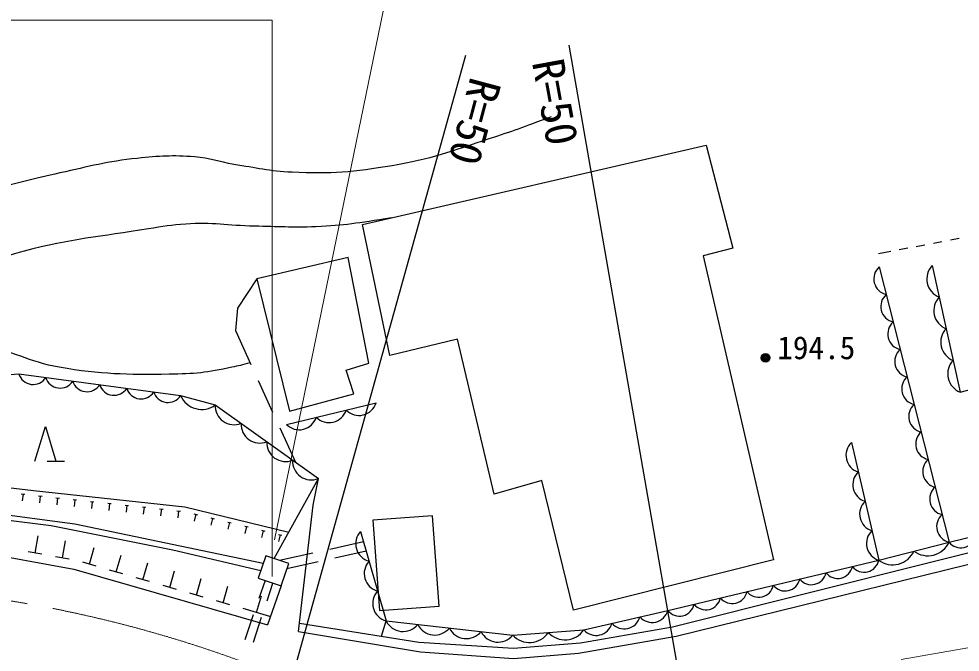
# Model space of a CAD drawing. Units: millimetres, scale not verified. Extents: x 40000 to 680000, y 20000 to 380000.
# Drawn here: x 396392 to 450515, y 277585 to 313983 of the extents above; entities that cross this region are included whole.
import ezdxf
from ezdxf.enums import TextEntityAlignment as Align

# ---------------------------------------------------------------- set-up
doc = ezdxf.new("R2010")
doc.units = ezdxf.units.MM
doc.header["$LTSCALE"] = 1000
doc.linetypes.add('CHAIN', pattern=[18.5, 12, -1.5, 3.5, -1.5])
for name, color, linetype, lineweight in [('M-BGD', 7, 'Continuous', 25), ('M-BMK', 2, 'CHAIN', 13), ('M-BMK-SRVR', 3, 'Continuous', 25), ('M-STR-HTXT', 7, 'Continuous', 13)]:
    doc.layers.add(name, color=color, linetype=linetype, lineweight=lineweight)
doc.styles.add('ＭＳ ゴシック', font='')
doc.styles.get('ＭＳ ゴシック').set_extended_font_data('MS Gothic')

msp = doc.modelspace()

# ---------------------------------------------------------------- linework, layer by layer
at = {"layer": 'M-BGD'}
for p, q in [((447993, 300907), (448484, 301002)), ((448975, 301096), (449466, 301190)), ((449957, 301284), (450448, 301378)), ((445815, 300490), (446520, 300625)), ((447011, 300719), (447502, 300813)), ((445863, 299726), (449877, 283911)), ((410069, 299047), (408957, 297351)), ((408957, 297351), (408846, 296072)), ((408846, 296072), (409740, 294111)), ((410154, 293201), (410984, 291380)), ((411773, 290674), (416938, 291910)), ((397317, 288558), (397917, 290558)), ((397917, 290558), (398517, 288558)), ((411398, 290470), (412292, 288509)), ((444265, 289635), (445836, 282873)), ((398017, 288558), (399017, 288558)), ((411082, 282963), (413615, 287564)), ((396534, 286685), (396733, 286661)), ((396633, 286673), (396585, 286276)), ((397527, 286570), (397726, 286548)), ((397627, 286559), (397584, 286161)), ((398522, 286463), (398721, 286442)), ((398621, 286452), (398579, 286055)), ((399516, 286356), (399715, 286335)), ((399616, 286346), (399573, 285948)), ((400510, 286250), (400709, 286228)), ((400610, 286239), (400567, 285841)), ((401505, 286143), (401704, 286122)), ((401604, 286132), (401561, 285735)), ((402499, 286037), (402698, 286015)), ((402598, 286026), (402556, 285628)), ((403493, 285930), (403692, 285909)), ((403593, 285919), (403550, 285522)), ((404488, 285823), (404686, 285802)), ((404587, 285813), (404544, 285415)), ((405482, 285717), (405681, 285695)), ((405581, 285706), (405539, 285308)), ((406463, 285534), (406657, 285487)), ((406560, 285510), (406466, 285121)), ((407435, 285298), (407629, 285251)), ((407532, 285274), (407437, 284885)), ((408406, 285062), (408601, 285015)), ((408504, 285038), (408409, 284650)), ((409378, 284826), (409573, 284779)), ((409475, 284802), (409381, 284414)), ((397323, 283283), (397499, 284267)), ((410350, 284590), (410544, 284543)), ((410447, 284566), (410353, 284178)), ((411322, 284354), (411516, 284307)), ((411419, 284331), (411325, 283942)), ((416037, 284525), (417505, 279379)), ((398898, 283001), (399074, 283986)), ((414278, 283514), (416202, 283945)), ((397717, 283213), (396929, 283354)), ((399292, 282931), (398504, 283072)), ((400454, 282638), (400731, 283599)), ((401991, 282194), (402269, 283155)), ((411378, 282864), (413302, 283295)), ((414569, 283006), (416356, 283406)), ((400838, 282527), (400070, 282749)), ((403529, 281750), (403806, 282711)), ((411807, 282386), (413594, 282787)), ((402376, 282083), (401607, 282305)), ((405066, 281307), (405343, 282267)), ((403913, 281639), (403144, 281861)), ((406603, 280863), (406880, 281824)), ((410547, 281704), (410193, 280667)), ((410668, 280539), (411005, 281551)), ((405450, 281196), (404682, 281418)), ((406987, 280752), (406219, 280974)), ((408140, 280419), (408418, 281380)), ((411476, 281394), (410689, 279153)), ((408525, 280308), (407756, 280530)), ((410062, 279865), (410339, 280825)), ((410831, 279643), (409293, 280087)), ((409870, 279721), (409386, 278301)), ((409878, 278167), (410352, 279590))]:
    msp.add_line(p, q, dxfattribs=at)
for points in [[(412465, 278771), (419485, 277608), (424837, 277227), (428575, 277524), (434182, 278502), (456779, 284068), (463235, 285767), (468842, 287467), (482731, 292013), (487361, 293160), (496111, 294605), (503799, 295030), (518496, 295584), (526609, 296774), (532343, 300002), (545595, 311387), (548801, 315303), (555311, 321575)], [(412522, 279257), (419398, 278169), (424838, 277815), (428694, 278115), (433968, 279034), (456613, 284720), (463679, 286482), (468640, 288108), (482545, 292660), (487225, 293819), (491358, 294547), (496125, 295128), (503781, 295660), (518467, 296141), (526536, 297340), (532141, 300633), (545250, 311859), (548280, 315559), (554944, 321958)], [(448911, 299808), (450516, 292535), (466946, 296817)], [(346923, 280356), (343045, 286456), (342612, 288309), (344475, 291197), (351696, 295039), (359258, 297059), (366913, 297226), (368025, 296262), (373372, 296281), (378321, 293575), (385447, 292704), (387134, 290980), (390803, 293167), (396391, 293575), (405696, 292333), (407688, 291796), (413615, 287564)], [(387785, 287131), (390262, 287708), (397227, 286867), (405935, 285933), (411917, 284480)], [(412465, 278771), (413312, 286038), (413615, 287564)], [(417235, 278511), (417505, 279379), (424789, 278564), (428879, 278873), (433703, 279989), (445836, 282873), (449877, 283911), (463285, 287191), (463589, 286459)], [(368296, 284390), (373738, 285590), (377730, 286058), (385036, 286356), (389794, 286271), (399606, 284955), (410447, 282694)], [(368376, 284050), (373185, 285081), (377391, 285591), (385291, 285974), (390431, 285847), (398246, 284870), (405255, 283469), (410309, 282280)], [(368004, 282404), (373228, 283424), (378792, 283892), (387585, 283892), (393872, 283383), (399563, 282364), (410689, 279153)]]:
    msp.add_lwpolyline(points, dxfattribs=at)
for points in [[(416144, 302165), (435917, 306715), (437446, 300812), (435741, 300367), (439785, 282898), (428281, 280007), (426453, 287445), (423716, 286667), (421621, 295565), (417716, 294642)], [(410069, 299047), (411953, 291426), (415660, 292426), (415203, 293798), (416525, 294193), (415328, 300267)], [(416753, 285168), (417128, 279973), (420554, 280220), (420179, 285415)], [(410591, 283126), (410160, 281833), (411476, 281394), (411907, 282688)]]:
    msp.add_lwpolyline(points, close=True, dxfattribs=at)
for radius in [250, 204, 159, 114, 68.2, 22.7]:
    msp.add_circle((439330, 294500), radius, dxfattribs=at)
for centre, radius, start, end in [((446467, 299038), 916, 131.2336, 257.244), ((449714, 299032), 1117, 135.966, 248.919), ((446868, 297456), 916, 131.2336, 257.244), ((450115, 297214), 1117, 135.966, 248.919), ((447270, 295875), 916, 131.2336, 257.244), ((450516, 295396), 1117, 135.966, 248.919), ((447671, 294293), 916, 131.2336, 257.244), ((450917, 293577), 1117, 135.966, 248.919), ((397215, 293830), 862, 197.2238, 327.5719), ((398765, 293623), 862, 197.2238, 327.5719), ((448072, 292712), 916, 131.2336, 257.244), ((400316, 293416), 862, 197.2238, 327.5719), ((401867, 293209), 862, 197.2238, 327.5719), ((403417, 293002), 862, 197.2238, 327.5719), ((404968, 292795), 862, 197.2238, 327.5719), ((406904, 292851), 1315, 203.195, 306.6107), ((408765, 291738), 1079, 176.918, 292.0323), ((415953, 292223), 1033, 224.5292, 342.3793), ((448474, 291130), 916, 131.2336, 257.244), ((414231, 291811), 1033, 224.5292, 342.3793), ((410247, 290680), 1079, 176.918, 292.0323), ((412510, 291399), 1033, 224.5292, 342.3793), ((448875, 289548), 916, 131.2336, 257.244), ((411728, 289622), 1079, 176.918, 292.0323), ((444951, 288903), 1003, 133.1818, 252.9861), ((413210, 288564), 1079, 176.918, 292.0323), ((449276, 287967), 916, 131.2336, 257.244), ((445344, 287213), 1003, 133.1818, 252.9861), ((449678, 286385), 916, 131.2336, 257.244), ((445737, 285522), 1003, 133.1818, 252.9861), ((450079, 284804), 916, 131.2336, 257.244), ((416806, 283817), 1046, 137.3832, 254.4758), ((446130, 283832), 1003, 133.1818, 252.9861), ((450541, 284421), 838, 217.5362, 349.9568), ((448658, 284463), 1338, 233.1777, 335.6356), ((446638, 283944), 1338, 233.1777, 335.6356), ((417296, 282102), 1046, 137.3832, 254.4758), ((444995, 283040), 858, 218.0119, 348.7308), ((441962, 282319), 858, 218.0119, 348.7308), ((443479, 282680), 858, 218.0119, 348.7308), ((440446, 281959), 858, 218.0119, 348.7308), ((417785, 280387), 1046, 137.3832, 254.4758), ((437412, 281238), 858, 218.0119, 348.7308), ((438929, 281598), 858, 218.0119, 348.7308), ((435896, 280877), 858, 218.0119, 348.7308), ((432802, 280223), 931, 220.6083, 345.4471), ((434379, 280517), 858, 218.0119, 348.7308), ((418482, 279863), 1089, 206.3651, 320.8585), ((431194, 279851), 931, 220.6083, 345.4471), ((420303, 279659), 1089, 206.3651, 320.8585), ((422123, 279455), 1089, 206.3651, 320.8585), ((423944, 279251), 1089, 206.3651, 320.8585), ((427796, 279594), 1301, 222.3292, 326.3094), ((429586, 279479), 931, 220.6083, 345.4471), ((425751, 279440), 1301, 222.3292, 326.3094)]:
    msp.add_arc(centre, radius, start, end, dxfattribs=at)
for points, knots in [([(426997, 308352), (425308, 307708), (424832, 307544), (423424, 307083), (421278, 306379), (420080, 305909), (417852, 305538), (415633, 305168), (414353, 305061), (412106, 305165), (410786, 305227), (410058, 305407), (408754, 305621), (407872, 305765), (407397, 305977), (406506, 306048), (405219, 306151), (404486, 306094), (403202, 305966), (401441, 305789), (400480, 305497), (398750, 305124), (397189, 304788), (396330, 304531), (394777, 304162), (393632, 303890), (392993, 303730), (391844, 303479), (390420, 303168), (389631, 302918), (388181, 302765), (387433, 302686), (387002, 302728), (386257, 302827), (384933, 303003), (384412, 303358), (383060, 304038)], [0, 0, 0, 0, 1, 1, 1, 2, 2, 2, 3, 3, 3, 4, 4, 4, 5, 5, 5, 6, 6, 6, 7, 7, 7, 8, 8, 8, 9, 9, 9, 10, 10, 10, 11, 11, 11, 12, 12, 12, 12]), ([(417829, 302552), (415796, 302228), (415182, 302110), (413469, 302036), (412088, 301976), (411313, 302043), (409931, 302067), (408391, 302094), (407526, 302302), (405989, 302191), (405148, 302130), (404680, 302046), (403848, 301912), (401046, 301459), (399442, 301345), (396693, 300639), (395133, 300238), (394332, 299737), (392752, 299429), (391214, 299129), (390345, 298931), (388779, 298870), (388022, 298841), (387600, 298983), (386855, 299118), (384040, 299630), (382590, 300438), (379848, 301252), (378717, 301588), (378094, 301816), (376949, 302100), (375825, 302379), (375184, 302517), (374032, 302638), (372818, 302765), (372124, 302731), (370907, 302638), (368746, 302473), (367572, 302052), (365414, 301852), (363811, 301703), (362865, 302026), (361296, 301665), (360506, 301484), (360108, 301231), (359351, 300941), (356666, 299912), (355121, 299435), (352492, 298272), (350786, 297517), (349862, 297025), (348167, 296244), (345868, 295185), (344468, 294823), (342249, 293606), (341020, 292931), (340271, 292599), (339239, 291651), (338323, 290809), (338004, 290373), (337208, 289198)], [0, 0, 0, 0, 1, 1, 1, 2, 2, 2, 3, 3, 3, 4, 4, 4, 5, 5, 5, 6, 6, 6, 7, 7, 7, 8, 8, 8, 9, 9, 9, 10, 10, 10, 11, 11, 11, 12, 12, 12, 13, 13, 13, 14, 14, 14, 15, 15, 15, 16, 16, 16, 17, 17, 17, 18, 18, 18, 19, 19, 19, 20, 20, 20, 20]), ([(409691, 294218), (409202, 294076), (409050, 294050), (408635, 293958), (407253, 293653), (406450, 293570), (405035, 293555), (402563, 293528), (401155, 293538), (398719, 293958), (396941, 294265), (396056, 294917), (394280, 295231), (393239, 295415), (392637, 295442), (391580, 295417), (390179, 295384), (389411, 294980), (388011, 295045), (386247, 295126), (385269, 295361), (383541, 295727), (381218, 296221), (379988, 296778), (377706, 297435), (376757, 297708), (376239, 297916), (375273, 298127), (373757, 298459), (372912, 298740), (371363, 298831), (369999, 298911), (369230, 298869), (367866, 298810), (365191, 298694), (363665, 298792), (361027, 298334), (359434, 298057), (358538, 297879), (356992, 297403), (354501, 296636), (353136, 296106), (350712, 295147), (348821, 294399), (347711, 294065), (345933, 293078), (344824, 292463), (344260, 292013), (343274, 291216), (342142, 290302), (341566, 289722), (340480, 288754), (339680, 288040), (339306, 287548), (338442, 286912), (337811, 286448), (337423, 286232), (336725, 285878), (335911, 285464), (335402, 285344), (334531, 285071), (334015, 284908), (333715, 284853), (333186, 284740), (332482, 284588), (332054, 284662), (331366, 284450), (330950, 284322), (330726, 284219), (330331, 284036), (329501, 283651), (329232, 283394), (328375, 282747)], [0, 0, 0, 0, 1, 1, 1, 2, 2, 2, 3, 3, 3, 4, 4, 4, 5, 5, 5, 6, 6, 6, 7, 7, 7, 8, 8, 8, 9, 9, 9, 10, 10, 10, 11, 11, 11, 12, 12, 12, 13, 13, 13, 14, 14, 14, 15, 15, 15, 16, 16, 16, 17, 17, 17, 18, 18, 18, 19, 19, 19, 20, 20, 20, 21, 21, 21, 22, 22, 22, 23, 23, 23, 24, 24, 24, 24])]:
    msp.add_open_spline(points, degree=3, knots=knots, dxfattribs=at)
at = {"layer": 'M-BMK'}
msp.add_lwpolyline([(458948, 279234), (446847, 277110), (434575, 274999)], dxfattribs=at)
msp.add_arc((384347, 209163), 72301, 69.32858, 108.73365, dxfattribs=at)
at = {"layer": 'M-BMK-SRVR'}
for p, q in [((434575, 274999), (428030, 312476)), ((422074, 311876), (412122, 276215))]:
    msp.add_line(p, q, dxfattribs=at)
at = {"layer": 'M-STR-HTXT'}
msp.add_line((411086, 284047), (417925, 317230), dxfattribs=at)
msp.add_lwpolyline([(410953, 281930), (410953, 313902), (380911, 313902)], dxfattribs=at)

# ---------------------------------------------------------------- texts
at = {"layer": 'M-BGD', "style": 'ＭＳ ゴシック'}
msp.add_text('194.5', height=1320, dxfattribs=at).set_placement((439997, 294027), align=Align.BOTTOM_LEFT)
at = {"layer": 'M-BMK-SRVR', "style": 'ＭＳ ゴシック'}
for rotation, p in [(280.391, (426793, 311661)), (255.041, (423262, 310484))]:
    msp.add_text('R=50', height=1833, rotation=rotation, dxfattribs=at).set_placement(p, align=Align.MIDDLE_LEFT)

doc.saveas('drawing.dxf')
